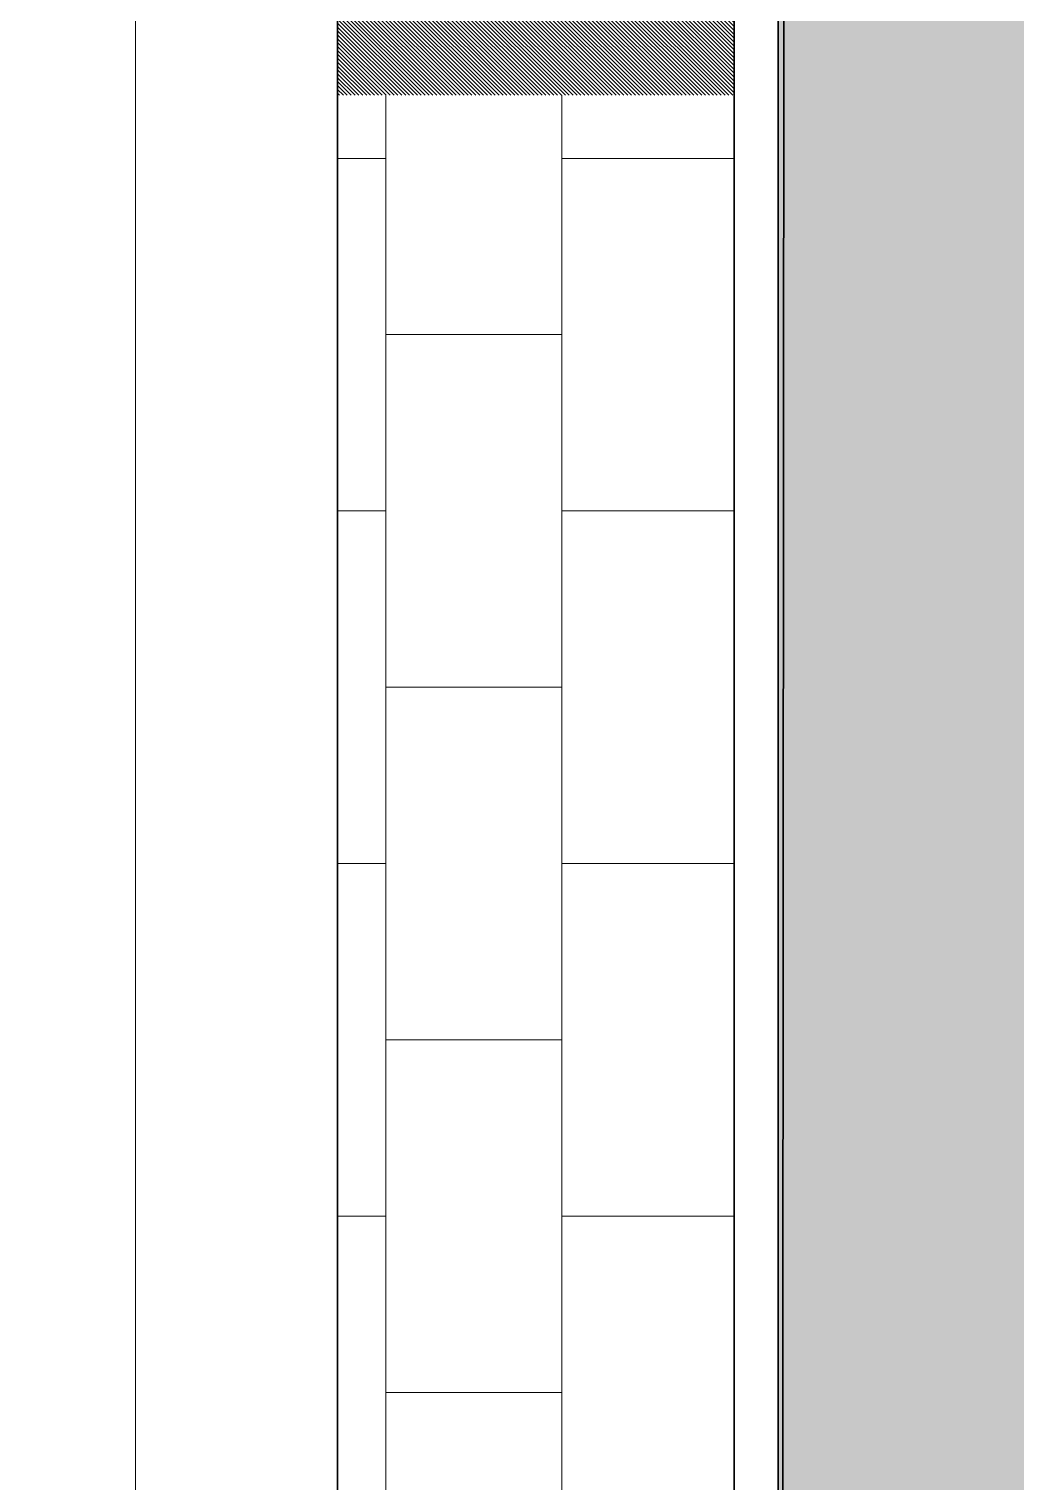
# Model space of a CAD drawing. Header units: millimetres. Extents: x 35877 to 3066687, y -650199 to -40525.
# Drawn here: x 147916.46 to 147938.86, y -179726.03 to -179693.07 of the extents above; entities that cross this region are included whole.
import ezdxf

# ---------------------------------------------------------------- set-up
doc = ezdxf.new("R2010")
doc.units = ezdxf.units.MM
doc.header["$MEASUREMENT"] = 0
doc.linetypes.add('DASHED', pattern=[0.75, 0.5, -0.25])
for name, color, linetype, lineweight in [('A8_FURNITURE', 32, 'Continuous', 30), ('dim05', 1, 'Continuous', 13), ('ELEVATION', 250, 'Continuous', 9), ('Elevation 4.5', 206, 'Continuous', 5), ('FURNITURE', 32, 'Continuous', 9), ('furniture dimensions', 1, 'DASHED', 0), ('NAME PLATE', 7, 'Continuous', 25), ('wall', 7, 'Continuous', 30)]:
    doc.layers.add(name, color=color, linetype=linetype, lineweight=lineweight)

msp = doc.modelspace()

# ---------------------------------------------------------------- hatches: boundary and pattern name
at = {"layer": 'dim05', "lineweight": 0, "true_color": 0xa47149, "transparency": 33554630}
h = msp.add_hatch(color=35, dxfattribs=at)
h.dxf.hatch_style = 1
h.paths.add_polyline_path([(147979.449789478, -179641.6331547945), (147933.4576986658, -179641.6331547945), (147933.4653480765, -179733.5924795683), (147979.4574388888, -179733.5924795683), (147979.4561995909, -179718.6939470796), (147973.4574388888, -179718.6939470796), (147973.4574388888, -179721.5924795683, -0.4142135623730951), (147970.4574388888, -179724.5924795683), (147942.4598855301, -179724.5924795683, -0.4142135623730951), (147939.4598855301, -179721.5924795683), (147939.4598855301, -179652.5983796132, -0.4142135623730951), (147942.4598855301, -179649.5983796132), (147970.4574388888, -179649.5983796132, -0.4142135623730951), (147973.4574388888, -179652.5983796132), (147973.4574388888, -179679.4940819625), (147979.4529388463, -179679.4940819625)])
at = {"layer": 'NAME PLATE', "lineweight": 0, "true_color": 0xc08768, "transparency": 33554687}
h = msp.add_hatch(dxfattribs=at)
h.set_pattern_fill('AR-B816', color=23, scale=0.5, angle=90)
h.set_pattern_definition([(90, (360.5547023190011, 67.99828202393837), (-4, 2.449293598294706e-16), []), (180, (360.5547023190011, 67.99828202393837), (-4, -3.999999999999999), [4, -4])])
h.paths.add_polyline_path([(147980.4653480767, -179609.5924795684), (147923.4653480765, -179609.5924795684), (147923.4653480765, -179679.3969649628), (147932.4608884513, -179679.3969649628), (147932.4576953187, -179640.5924795684), (147980.4653480767, -179640.5924795684)])
h.paths.add_polyline_path([(147932.4621366953, -179694.5662272649), (147923.4653480765, -179694.5662272649), (147923.4653480765, -179733.5924795683), (147932.4653480765, -179733.5924795683)])
at = {"layer": 'NAME PLATE', "lineweight": 0, "transparency": 33554687}
h = msp.add_hatch(dxfattribs=at)
h.set_pattern_fill('ANSI31', color=8, scale=0.5, angle=90)
h.set_pattern_definition([(135, (360.5547023190011, 67.99828202393837), (-0.04419417382415922, -0.04419417382415922), [])])
h.paths.add_polyline_path([(147932.4608884513, -179679.3969649628), (147923.4653480765, -179679.3969649628), (147923.4653480765, -179694.5662272649), (147932.4621366953, -179694.5662272649)])

# ---------------------------------------------------------------- linework, layer by layer
at = {"layer": 'A8_FURNITURE', "linetype": 'ByBlock', "transparency": 33554687}
msp.add_lwpolyline([(147979.6236856959, -179733.624287096), (147933.5653480766, -179733.5888551531), (147933.6304855858, -179641.5729931121)], dxfattribs=at)
at = {"layer": 'ELEVATION', "color": 18, "true_color": 0x000000, "transparency": 33554687}
msp.add_line((147932.4653480765, -179763.5924795683), (147932.4653480765, -179640.5924795684), dxfattribs=at)
at = {"layer": 'Elevation 4.5', "color": 18, "lineweight": 30, "true_color": 0x000000, "transparency": 33554687}
msp.add_lwpolyline([(147980.449789478, -179640.6331547945), (147932.4576986658, -179640.6331547945), (147932.4653480765, -179733.5924795683), (147980.4574388888, -179733.5924795683)], close=True, dxfattribs=at)
at = {"layer": 'FURNITURE', "color": 18, "lineweight": 30, "true_color": 0x000000, "transparency": 33554687}
for points in [[(147932.4653480765, -179640.5924795684), (147932.4653480765, -179733.5924795683), (147923.4653480765, -179733.5924795683), (147923.4653480765, -179609.5924795684), (147932.4653480765, -179609.5924795684)], [(147932.4653480765, -179609.5924795684), (148091.4653480766, -179609.5924795684), (148091.4653480766, -179751.5924795683), (148079.4653480766, -179751.5924795683), (148079.4653480766, -179745.5924795683), (148067.4653480766, -179745.5924795683), (148067.4653480766, -179739.5924795683), (148055.4653480766, -179739.5924795683), (148055.4653480766, -179733.5924795683), (147932.4653480765, -179733.5924795683), (147932.4653480765, -179640.5924795684)]]:
    msp.add_lwpolyline(points, dxfattribs=at)
at = {"layer": 'FURNITURE', "lineweight": 30, "transparency": 33554687}
msp.add_lwpolyline([(147979.4574388888, -179733.5924795683), (147979.449789478, -179641.6331547945), (147933.4576986658, -179641.6331547945), (147933.4653480765, -179733.5924795683)], dxfattribs=at)
at = {"layer": 'furniture dimensions', "color": 251, "linetype": 'Continuous', "lineweight": 0, "true_color": 0x636466, "transparency": 33554687, "elevation": 0.005341385572617833}
msp.add_lwpolyline([(147918.8788740537, -179575.606499057), (147918.8788740537, -179674.9184786946), (147916.4649696087, -179676.3922364248), (147920.7157453696, -179676.658054799), (147918.8788740537, -179678.0200471052), (147918.8788740537, -179777.3721873579)], dxfattribs=at)
at = {"layer": 'wall', "transparency": 33554687}
msp.add_lwpolyline([(147932.4653480765, -179640.5924795684), (147980.4653480767, -179640.5924795684), (147980.4653480767, -179733.5924795683), (147932.4653480765, -179733.5924795683)], close=True, dxfattribs=at)

doc.saveas('drawing.dxf')
